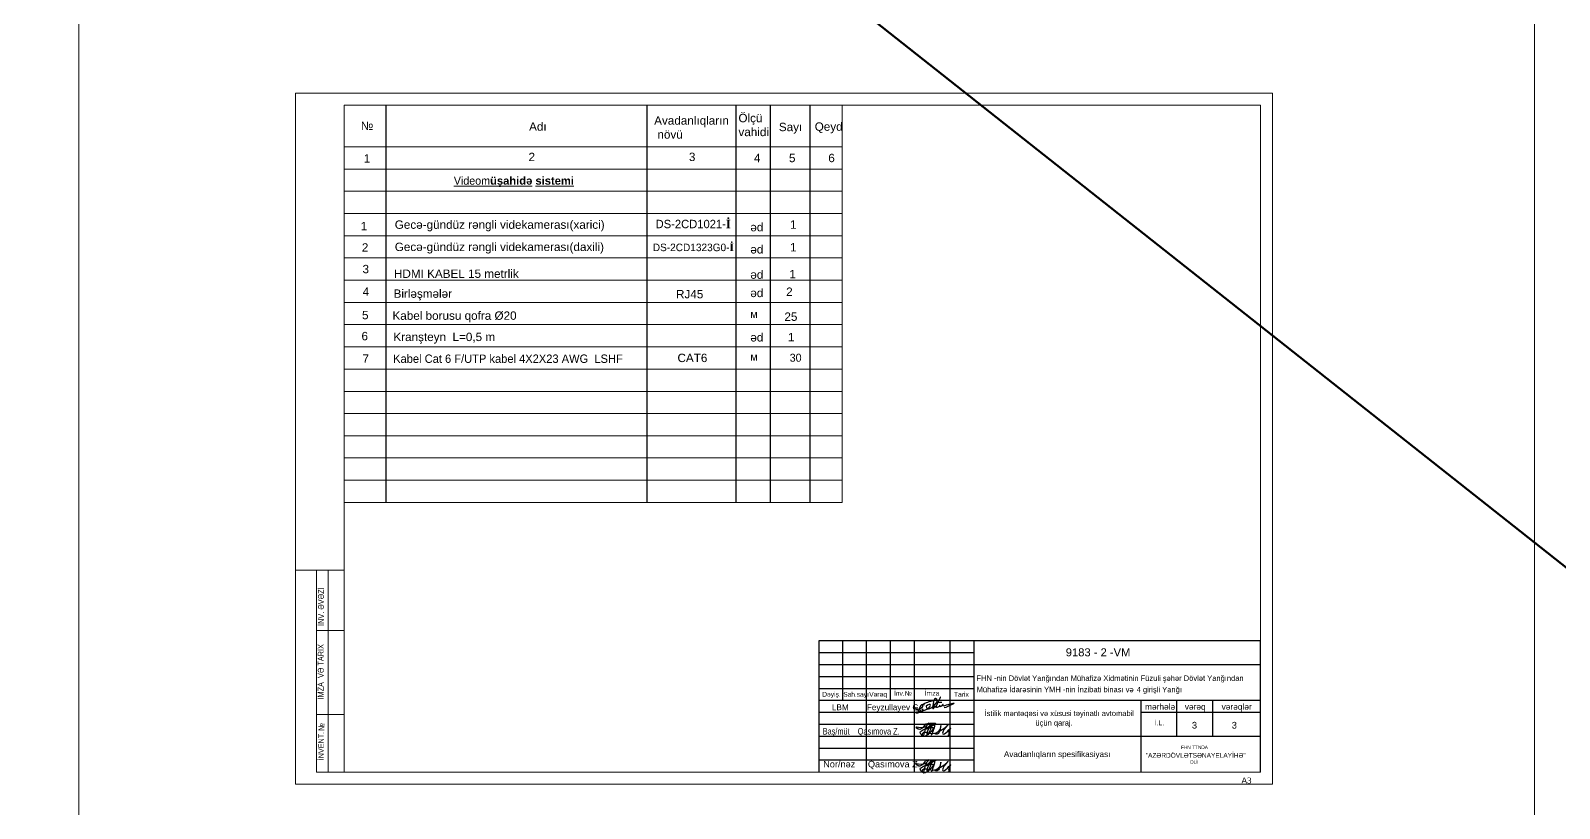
# Model space of a CAD drawing. Header units: millimetres. Extents: x 120281 to 1416367021, y -641565767 to 918373.
# Drawn here: x 729502 to 799597, y 59796 to 95456 of the extents above; entities that cross this region are included whole.
import ezdxf

# ---------------------------------------------------------------- set-up
doc = ezdxf.new("R2010")
doc.units = ezdxf.units.MM
for name, color, linetype, lineweight in [('0_Ном._пера__1', 7, 'Continuous', 35), ('0_Ном._пера__1_Ном._пера__21', 7, 'Continuous', 30), ('0_Ном._пера__21', 7, 'Continuous', 35), ('0_Ном._пера__21_Ном._пера__7', 7, 'Continuous', 60), ('0_Ном._пера__7_Ном._пера__21', 7, 'Continuous', 30), ('Künc ştampının yazısı', 7, 'Continuous', 13), ('Layer2', 7, 'Continuous', 13), ('Lines_Ном._пера__21', 7, 'Continuous', 15), ('New_Drawing & Figure_Pen_No__147_Pen_No__7', 7, 'Continuous', 18), ('New_Drawing & Figure_Pen_No__1_Pen_No__7', 7, 'Continuous', 18), ('Ramka_yazılar_Pen_No__1', 7, 'Continuous', 9), ('TEKST', 7, 'Continuous', 0), ('Text blocks_Ном._пера__7', 7, 'Continuous', 15), ('TEXT_Pen_No__7', 7, 'Continuous', 18), ('Yazı', 7, 'Continuous', 15), ('zalivka sutun___________1_Pen_No__239', 239, 'Continuous', 18), ('НАДПИСИ', 7, 'Continuous', 5), ('РАЗМЕРЫ', 80, 'Continuous', 9), ('ФОРМАТ_Ном._пера__1', 7, 'Continuous', 15)]:
    doc.layers.add(name, color=color, linetype=linetype, lineweight=lineweight)
doc.layers.add('ФОРМАТ', color=7, linetype='Continuous')
doc.styles.add('ARIAL', font='arial.ttf')
doc.styles.add('ARİAL', font='arial.ttf')
doc.styles.add('GENERATED_STYLE_3', font='timlat.ttf')
doc.styles.add('Segoe UI Light', font='segoeuil.ttf', dxfattribs={"width": 0.7})
doc.styles.get("Standard").update_dxf_attribs({"font": 'arial.ttf'})
doc.styles.add('style4', font='times.ttf', dxfattribs={"width": 0.8, "height": 1000})
doc.styles.add('style5', font='times.ttf', dxfattribs={"height": 400})
doc.styles.add('СГЕНЕРИР_СТИЛЬ_1', font='A3TI(LA).TTF')
doc.styles.add('СГЕНЕРИР_СТИЛЬ_17', font='a3ar(lb).ttf')

# ---------------------------------------------------------------- blocks, each defined once
blk = doc.blocks.new('SHTAMP 2')
at = {"layer": 'ФОРМАТ', "lineweight": 30}
blk.add_lwpolyline([(-1589132, -370849), (-1607632, -370849), (-1607632, -376349)], dxfattribs=at)
at = {"layer": 'ФОРМАТ'}
for points in [[(-1601132, -371349), (-1607632, -371349)], [(-1606632, -373349), (-1606632, -370849)], [(-1605632, -376349), (-1605632, -370849)], [(-1604632, -373349), (-1604632, -370849)], [(-1603632, -376349), (-1603632, -370849)], [(-1602132, -376349), (-1602132, -370849)], [(-1601132, -376349), (-1601132, -370849)], [(-1589132, -376349), (-1589132, -370849)], [(-1601132, -371849), (-1607632, -371849)], [(-1589132, -371849), (-1601132, -371849)], [(-1601132, -372349), (-1607632, -372349)], [(-1601132, -372849), (-1607632, -372849)], [(-1589132, -373349), (-1607632, -373349)], [(-1601132, -373849), (-1607632, -373849)], [(-1594132, -376349), (-1594132, -373349)], [(-1589132, -373849), (-1594132, -373849)], [(-1592632, -374849), (-1592632, -373349)], [(-1591132, -374849), (-1591132, -373349)], [(-1601132, -374349), (-1607632, -374349)], [(-1601132, -374849), (-1607632, -374849)], [(-1589132, -374849), (-1601132, -374849)], [(-1601132, -375349), (-1607632, -375349)], [(-1601132, -375849), (-1607632, -375849)]]:
    blk.add_lwpolyline(points, dxfattribs=at)
at = {"layer": 'НАДПИСИ', "ltscale": 0.3, "insert": (-1593557, -374181), "char_height": 200, "width": 5263.12, "attachment_point": 1, "style": 'style5'}
blk.add_mtext('{\\fArial|b0|i0|c238|p34;\\W1;İ\\fArial|b0|i0|c0|p34;.L.}', dxfattribs=at)
blk.add_mtext('{\\fArial|b0|i0|c238|p34;\\W1;İ\\fArial|b0|i0|c0|p34;.L.}', dxfattribs=at)
at = {"layer": 'ФОРМАТ', "char_height": 200, "width": 15389.69, "attachment_point": 1, "line_spacing_factor": 0.7}
for s, insert in [('{\\fArial|b0|i0|c204|p34;D\\fArial|b0|i0|c238|p34;ə\\fArial|b0|i0|c204|p34;yi\\fArial|b0|i0|c238|p34;ş\\fArial|b0|i0|c204|p34;.}', (-1607491, -372981)), ('{\\fArial|b0|i0|c204|p34;\\W0.9;Sah.say\\fArial|b0|i0|c238|p34;ı}', (-1606609, -372985)), ('{\\fArial|b0|i0|c204|p34;V\\fArial|b0|i0|c238|p34;ə\\fArial|b0|i0|c204|p34;r\\fArial|b0|i0|c238|p34;ə\\fArial|b0|i0|c204|p34;q}', (-1605523, -372985)), ('{\\fArial|b0|i0|c238|p34;İnv}.№', (-1604486, -372943)), ('{\\fArial|b0|i0|c238|p34;İmza}', (-1603192, -372941)), ('{\\fArial|b0|i0|c238|p34;Tarix}', (-1601971, -372983))]:
    blk.add_mtext(s, dxfattribs=dict(at, insert=insert))
at = {"layer": 'ФОРМАТ', "ltscale": 12, "char_height": 250, "width": 4320903.59, "attachment_point": 1, "style": 'style4'}
for s, insert in [('{\\fArial|b0|i0|c238|p34;\\W1;mərhələ}', (-1593969, -373479)), ('{\\fArial|b0|i0|c238|p34;\\W1;vərəq}', (-1592304, -373479)), ('{\\fArial|b0|i0|c238|p34;\\W1;vərəqlər}', (-1590762, -373479))]:
    blk.add_mtext(s, dxfattribs=dict(at, insert=insert))

msp = doc.modelspace()

# ---------------------------------------------------------------- linework, layer by layer
at = {"color": 244, "lineweight": 53, "true_color": 0x991b1e}
msp.add_line((626300.78552, 208053.00781), (844325.6569, 35725.24917), dxfattribs=at)
at = {"color": 5, "lineweight": 30}
for points, knots in [([(770518.15486, 63637.08716), (770414.50835, 63500.66674), (770279.79381, 63323.3543), (770012.9582, 63610.5998), (770476.13802, 63390.67766), (770785.40553, 63833.69416), (770450.36392, 63447.77288), (770468.34186, 63023.39983), (770166.19977, 63370.62684), (770611.27075, 63402.05533), (770936.01285, 63899.25526), (770608.70696, 62973.58562), (770605.55762, 63440.41254), (771089.34716, 63901.15508), (770896.39482, 63398.05197), (770795.95224, 63136.15839)], [0, 0, 0, 0, 383.4235836134, 498.3547808665, 837.1317679884, 1131.1980285628, 1450.5885012939, 1769.9342472955, 1913.9088117609, 2385.6955922258, 2586.8254830177, 3124.9129347865, 3219.6832548207, 3726.2925312794, 4276.3442255347, 4276.3442255347, 4276.3442255347, 4276.3442255347]), ([(770538.48099, 63677.70267), (770787.22938, 63705.48939), (771359.8364, 63769.45313), (770037.74758, 63238.30751), (771059.89212, 63638.97498), (770728.12639, 63217.44298), (770390.16649, 63011.10363), (770392.7246, 63374.18215), (770871.24945, 63126.27157), (771243.73385, 63342.45009), (771232.42135, 63741.99182), (771216.03783, 63178.72866), (770846.6539, 63218.3432), (771343.65214, 63392.08162), (771711.79901, 63760.31711), (771322.36385, 63421.41523), (771312.89425, 63044.35166), (771864.41156, 63698.43743), (771584.00548, 63354.37527), (771591.13279, 63244.87028), (771627.32728, 63126.39178), (771570.36019, 63134.06444), (771554.81321, 63136.15839)], [0, 0, 0, 0, 460.7374638818, 1060.595836287, 1491.2371656165, 1799.2334137247, 2131.4747736052, 2239.7834358996, 2619.2139195711, 3162.1648286208, 3216.3191596896, 3635.0358311386, 3702.7912308137, 4150.0457480321, 4414.5394468203, 4841.1945796284, 4915.6571454229, 5384.3833341963, 5581.7891508464, 5663.0206479607, 5771.3293109737, 5811.9828030492, 5811.9828030492, 5811.9828030492, 5811.9828030492]), ([(770518.15486, 61958.44407), (770414.50835, 61822.02366), (770279.79381, 61644.71122), (770012.9582, 61931.95671), (770476.13802, 61712.03458), (770785.40553, 62155.05108), (770450.36392, 61769.1298), (770468.34186, 61344.75675), (770166.19977, 61691.98376), (770611.27075, 61723.41225), (770936.01285, 62220.61218), (770608.70696, 61294.94254), (770605.55762, 61761.76946), (771089.34716, 62222.512), (770896.39482, 61719.40888), (770795.95224, 61457.51531)], [0, 0, 0, 0, 383.4235836134, 498.3547808665, 837.1317679884, 1131.1980285628, 1450.5885012939, 1769.9342472955, 1913.9088117609, 2385.6955922258, 2586.8254830177, 3124.9129347865, 3219.6832548207, 3726.2925312794, 4276.3442255347, 4276.3442255347, 4276.3442255347, 4276.3442255347]), ([(770538.48099, 61999.05958), (770787.22938, 62026.84631), (771359.8364, 62090.81005), (770037.74758, 61559.66443), (771059.89212, 61960.3319), (770728.12639, 61538.7999), (770390.16649, 61332.46055), (770392.7246, 61695.53907), (770871.24945, 61447.62849), (771243.73385, 61663.80701), (771232.42135, 62063.34873), (771216.03783, 61500.08558), (770846.6539, 61539.70012), (771343.65214, 61713.43854), (771711.79901, 62081.67403), (771322.36385, 61742.77215), (771312.89425, 61365.70858), (771864.41156, 62019.79435), (771584.00548, 61675.73219), (771591.13279, 61566.2272), (771627.32728, 61447.7487), (771570.36019, 61455.42136), (771554.81321, 61457.51531)], [0, 0, 0, 0, 460.7374638818, 1060.595836287, 1491.2371656165, 1799.2334137247, 2131.4747736052, 2239.7834358996, 2619.2139195711, 3162.1648286208, 3216.3191596896, 3635.0358311386, 3702.7912308137, 4150.0457480321, 4414.5394468203, 4841.1945796284, 4915.6571454229, 5384.3833341963, 5581.7891508464, 5663.0206479607, 5771.3293109737, 5811.9828030492, 5811.9828030492, 5811.9828030492, 5811.9828030492])]:
    msp.add_open_spline(points, degree=3, knots=knots, dxfattribs=at)
at = {"layer": '0_Ном._пера__1_Ном._пера__21', "color": 5, "linetype": 'Continuous', "lineweight": 30}
for points, knots in [([(771054.24521, 64559.35139), (771053.64963, 64557.88853), (771053.04823, 64556.43001), (771052.44164, 64554.97557), (771051.2283, 64552.06634), (771049.7277, 64549.18911), (771048.47657, 64546.31112), (771045.97427, 64540.55507), (771043.38919, 64534.8542), (771040.79794, 64529.19817), (771037.62585, 64522.27432), (771034.4178, 64515.41522), (771031.23576, 64508.58795), (771028.05373, 64501.76067), (771024.89538, 64494.96575), (771021.82181, 64488.17817), (771020.06901, 64484.30733), (771018.36035, 64480.43807), (771016.67214, 64476.56758), (771015.28267, 64473.38201), (771013.98297, 64470.19454), (771012.6502, 64467.00363), (771011.93387, 64465.2886), (771010.81518, 64463.58484), (771010.11331, 64461.86078)], [0, 0, 0, 0, 1, 1, 1, 2, 2, 2, 3, 3, 3, 4, 4, 4, 5, 5, 5, 6, 6, 6, 7, 7, 7, 8, 8, 8, 8]), ([(771218.02624, 64899.76333), (771217.69629, 64899.10463), (771217.36738, 64898.44447), (771217.03942, 64897.78288), (771216.38318, 64896.45908), (771215.53582, 64895.10234), (771214.88499, 64893.76826), (771213.58338, 64891.10017), (771212.33388, 64888.40934), (771211.0471, 64885.70359), (771208.47354, 64880.29211), (771205.91492, 64874.81368), (771203.30442, 64869.29993), (771202.27463, 64867.12486), (771201.21096, 64864.94473), (771200.16092, 64862.761), (771198.89314, 64860.12442), (771197.62618, 64857.49339), (771196.3352, 64854.87131), (771195.04424, 64852.24926), (771193.76105, 64849.63392), (771192.44965, 64847.02659), (771189.82685, 64841.81193), (771187.16052, 64836.62626), (771184.46856, 64831.46365), (771179.08463, 64821.13841), (771173.5774, 64810.908), (771168.01918, 64800.73528), (771161.54274, 64788.88204), (771154.99464, 64777.1071), (771148.47935, 64765.35273), (771143.78137, 64756.87702), (771139.10089, 64748.41245), (771134.47616, 64739.93638), (771129.85143, 64731.4603), (771125.27937, 64722.96955), (771120.79307, 64714.45351), (771111.82046, 64697.42143), (771103.18914, 64680.28814), (771095.14828, 64662.97072), (771092.81289, 64657.94105), (771090.53117, 64652.89562), (771088.30148, 64647.83284), (771083.84209, 64637.70725), (771079.60208, 64627.51173), (771075.63721, 64617.22921), (771074.88495, 64615.2783), (771074.17978, 64613.32421), (771073.44125, 64611.35704), (771072.70271, 64609.38988), (771071.89871, 64607.41594), (771071.16855, 64605.43292), (771069.7082, 64601.4668), (771068.28721, 64597.4654), (771066.8309, 64593.44786), (771065.45513, 64589.65247), (771064.07264, 64585.83841), (771062.66578, 64582.01119), (771061.52325, 64578.90303), (771060.33734, 64575.78747), (771059.15343, 64572.66671), (771058.02878, 64569.70216), (771056.9441, 64566.73249), (771055.76549, 64563.76328), (771055.18259, 64562.29481), (771054.34026, 64560.82776), (771053.74366, 64559.36495)], [0, 0, 0, 0, 1, 1, 1, 2, 2, 2, 3, 3, 3, 4, 4, 4, 5, 5, 5, 6, 6, 6, 7, 7, 7, 8, 8, 8, 9, 9, 9, 10, 10, 10, 11, 11, 11, 12, 12, 12, 13, 13, 13, 14, 14, 14, 15, 15, 15, 16, 16, 16, 17, 17, 17, 18, 18, 18, 19, 19, 19, 20, 20, 20, 21, 21, 21, 22, 22, 22, 22]), ([(771010.70616, 64461.84169), (771010.00559, 64460.11759), (771009.31048, 64458.38517), (771008.61881, 64456.64526), (771007.23535, 64453.16516), (771005.6023, 64449.66445), (771004.22915, 64446.13183), (771001.48285, 64439.06659), (770998.73086, 64431.91076), (770995.82472, 64424.72014), (770995.18444, 64423.13591), (770994.63647, 64421.54837), (770993.98543, 64419.97035)], [0, 0, 0, 0, 1, 1, 1, 2, 2, 2, 3, 3, 3, 4, 4, 4, 4])]:
    msp.add_open_spline(points, degree=3, knots=knots, dxfattribs=at)
at = {"layer": '0_Ном._пера__21', "color": 5, "linetype": 'Continuous', "lineweight": 30, "flags": 128}
msp.add_lwpolyline([(770049.65432, 64414.97005), (770130.32347, 64313.4129), (770198.0887, 64297.78485), (770395.72928, 64446.66776, 1.2496403785), (770320.15863, 64517.49954, 0.0792582279), (770211.98921, 64289.97085), (770211.98921, 64192.72969), (770201.56378, 64156.26427), (770120.76684, 64142.37266), (770100.78487, 64183.17922), (770132.92985, 64224.85401), (770262.37866, 64236.14092), (770291.73413, 64243.67758), (770319.68247, 64287.27616), (770309.6008, 64293.73889), (770290.25146, 64263.5545), (770306.04909, 64224.60317), (770330.24825, 64224.60317), (770411.80628, 64283.18612), (770422.1626, 64324.58479), (770406.90064, 64345.82881), (770378.81223, 64325.64975), (770372.56121, 64289.72276), (770389.08116, 64266.86272), (770436.33442, 64278.29274), (770660.57964, 64366.97057), (770733.80159, 64449.7278), (770759.08058, 64521.16035), (770753.66851, 64564.02944), (770696.5589, 64564.02944), (770629.19017, 64532.24642), (770563.10514, 64477.58049), (770577.32429, 64414.18175), (770627.63851, 64380.29622), (770688.77789, 64364.65985), (770737.75576, 64378.64449), (770820.92358, 64415.52695), (770922.37783, 64497.68692), (771043.94798, 64628.79322), (771076.30837, 64716.19743), (771057.06703, 64784.37272), (770988.84782, 64832.44505), (770950.36514, 64811.46807), (770901.38728, 64703.08682), (770870.7761, 64501.18309), (770857.67668, 64414.78253), (770876.02374, 64381.4393), (770903.13649, 64381.4393), (770939.86986, 64439.12607), (770971.95997, 64489.52096), (770999.3431, 64455.7329), (771033.4527, 64433.00781), (771079.80679, 64433.00781), (771145.11166, 64466.48304), (771192.22303, 64500.42519), (771185.64937, 64523.41826), (771171.95423, 64504.80484), (771195.50986, 64476.33725), (771236.59539, 64469.76778), (771272.75062, 64491.66594), (771350.5392, 64537.65208), (771350.5392, 64557.90787), (771330.81812, 64557.90787), (771299.04536, 64525.06063), (771384.50325, 64501.5201), (771495.5757, 64541.20041), (771570.77352, 64565.2161), (771666.41073, 64588.83536), (771784.68748, 64618.04585), (771845.04342, 64618.04585), (771811.5154, 64594.87747), (771762.41765, 64560.95017), (771655.96754, 64514.68189), (771460.86293, 64427.21264), (771386.1482, 64407.00875)], format="xyb", dxfattribs=at)
at = {"layer": '0_Ном._пера__7_Ном._пера__21', "color": 5, "linetype": 'Continuous', "lineweight": 30, "flags": 128}
for points in [[(770485.61162, 64562.90045), (770469.66689, 64548.77422), (770447.45738, 64537.47429), (770429.68931, 64537.47429), (770417.56979, 64546.18343), (770413.45086, 64559.4824), (770417.09409, 64569.93167), (770426.28336, 64578.48131), (770449.50187, 64591.78772), (770477.05427, 64607.57787), (770575.55888, 64646.10647), (770642.14333, 64672.14998), (770693.55541, 64689.99296), (770739.13063, 64705.81022), (770771.3198, 64717.90145), (770805.86652, 64727.36395), (770842.32182, 64735.43829), (770862.85658, 64736.22036), (770882.01534, 64736.95003)], [(770959.53972, 64547.38818), (770949.7538, 64544.59589), (770945.191, 64543.29395), (770938.0501, 64543.29395), (770934.65797, 64544.04403), (770931.60793, 64545.4742), (770931.60793, 64548.59717), (770935.30529, 64554.14665), (770943.93017, 64562.7585), (770961.44369, 64579.8833), (770976.67083, 64591.52136), (770994.52529, 64604.04676), (771013.49356, 64614.28868), (771042.45393, 64629.62391), (771066.29673, 64639.11513), (771093.70789, 64648.7366), (771116.03719, 64654.73852), (771143.34353, 64662.62252), (771167.0078, 64666.70196), (771178.10565, 64668.06088), (771198.91569, 64670.64795), (771218.53129, 64672.21103), (771227.90946, 64672.77618), (771240.72929, 64673.02553), (771258.20825, 64673.02553), (771287.53605, 64673.39397)]]:
    msp.add_lwpolyline(points, dxfattribs=at)
at = {"layer": 'Layer2', "color": 2}
msp.add_lwpolyline([(731711.68927, 181726.38343), (798449.23806, 181726.38343), (798449.23806, 56282.72567), (731711.68927, 56282.72567)], close=True, dxfattribs=at)
at = {"layer": 'Lines_Ном._пера__21', "linetype": 'Continuous', "lineweight": -2}
for p, q in [((745795.99143, 92036.74309), (745795.99143, 73825.73103)), ((757768.69724, 73825.73103), (757768.69724, 92036.74309)), ((761850.31341, 73825.73103), (761850.31341, 92036.74309)), ((763418.59304, 92036.74309), (763418.59304, 73825.73103)), ((765222.48847, 92036.74309), (765222.48847, 73825.73103)), ((745795.99143, 91017.94521), (745795.99143, 73825.73103)), ((761850.31341, 73825.73103), (761850.31341, 91017.94521)), ((763418.59304, 91017.94521), (763418.59304, 73825.73103)), ((765222.48847, 91017.94521), (765222.48847, 73825.73103)), ((745795.99143, 89999.14733), (745795.99143, 73825.73103)), ((745795.99143, 89999.14733), (745795.99143, 73825.73103)), ((761850.31341, 73825.73103), (761850.31341, 89999.14733)), ((761850.31341, 73825.73103), (761850.31341, 89999.14733)), ((763418.59304, 89999.14733), (763418.59304, 73825.73103)), ((765222.48847, 89999.14733), (765222.48847, 73825.73103)), ((745795.99143, 88980.34945), (745795.99143, 73825.73103)), ((745795.99143, 88980.34945), (745795.99143, 73825.73103)), ((761850.31341, 73825.73103), (761850.31341, 88980.34945)), ((761850.31341, 73825.73103), (761850.31341, 88980.34945)), ((761850.31341, 73825.73103), (761850.31341, 88980.34945)), ((763418.59304, 88980.34945), (763418.59304, 73825.73103)), ((763418.59304, 88980.34945), (763418.59304, 73825.73103)), ((765222.48847, 88980.34945), (765222.48847, 73825.73103)), ((745795.99143, 87961.55158), (745795.99143, 73825.73103)), ((745795.99143, 87961.55158), (745795.99143, 73825.73103)), ((761850.31341, 73825.73103), (761850.31341, 87961.55158)), ((761850.31341, 73825.73103), (761850.31341, 87961.55158)), ((761850.31341, 73825.73103), (761850.31341, 87961.55158)), ((761850.31341, 73825.73103), (761850.31341, 87961.55158)), ((763418.59304, 87961.55158), (763418.59304, 73825.73103)), ((763418.59304, 87961.55158), (763418.59304, 73825.73103)), ((763418.59304, 87961.55158), (763418.59304, 73825.73103)), ((765222.48847, 87961.55158), (765222.48847, 73825.73103))]:
    msp.add_line(p, q, dxfattribs=at)
at = {"layer": 'Lines_Ном._пера__21', "linetype": 'Continuous', "lineweight": 5}
for p, q in [((766714.30891, 73825.73103), (766714.30891, 92036.74309)), ((766714.30891, 73825.73103), (766714.30891, 91017.94521)), ((743885.74541, 90126.49707), (766714.30891, 90126.49707)), ((761850.31341, 90126.49707), (763449.26625, 90126.49707)), ((766714.30891, 73825.73103), (766714.30891, 89999.14733)), ((743885.74541, 89107.69919), (766714.30891, 89107.69919)), ((766714.30891, 73825.73103), (766714.30891, 88980.34945)), ((743885.74541, 88088.90131), (766714.30891, 88088.90131)), ((743885.74541, 87070.10343), (766714.30891, 87070.10343)), ((743885.74541, 86051.30556), (766714.30891, 86051.30556)), ((743885.74541, 85032.50768), (766714.30891, 85032.50768)), ((743885.74541, 84013.7098), (766714.30891, 84013.7098)), ((743885.74541, 82994.91192), (766714.30891, 82994.91192)), ((743885.74541, 81976.11405), (766714.30891, 81976.11405)), ((743885.74541, 80957.31617), (766714.30891, 80957.31617)), ((743885.74541, 78903.85025), (766714.30891, 78903.85025)), ((743885.74541, 77900.92254), (766714.30891, 77900.92254)), ((743885.74541, 76882.12466), (766714.30891, 76882.12466)), ((743885.74541, 75863.32678), (766714.30891, 75863.32678)), ((743885.74541, 74844.5289), (766714.30891, 74844.5289)), ((743885.74541, 73825.73103), (766714.30891, 73825.73103))]:
    msp.add_line(p, q, dxfattribs=at)
at = {"layer": 'New_Drawing & Figure_Pen_No__147_Pen_No__7', "color": 7, "linetype": 'Continuous', "lineweight": 18, "flags": 128}
for points in [[(743885.74541, 92036.74309), (743885.74541, 61453.70253)], [(785893.54635, 61453.70253), (785893.54635, 92036.74309)], [(742605.92401, 61453.70253), (742605.92401, 70719.39231)], [(742605.92401, 70719.39231), (743885.74541, 70719.39231)], [(742605.92401, 70719.39231), (743885.74541, 70719.39231)], [(743139.18293, 61453.70253), (743139.18293, 70719.39231)], [(742605.92401, 67946.44595), (743885.74541, 67946.44595)], [(742605.92401, 64106.98177), (743885.74541, 64106.98177)], [(742605.92401, 61453.70253), (785893.54635, 61453.70253)]]:
    msp.add_lwpolyline(points, dxfattribs=at)
at = {"layer": 'New_Drawing & Figure_Pen_No__1_Pen_No__7', "color": 7, "linetype": 'Continuous', "lineweight": 18}
for p, q in [((786439.80679, 92583.00781), (741646.0775, 92583.00781)), ((743885.74541, 92036.74309), (785893.54635, 92036.74309))]:
    msp.add_line(p, q, dxfattribs=at)
at = {"layer": 'New_Drawing & Figure_Pen_No__1_Pen_No__7', "color": 7, "linetype": 'Continuous', "lineweight": 18, "flags": 128}
for points in [[(741646.0775, 92583.00781), (741646.0775, 60907.44209)], [(786439.80679, 60907.44209), (786439.80679, 92583.00781)], [(741646.0775, 60907.44209), (786439.80679, 60907.44209)]]:
    msp.add_lwpolyline(points, dxfattribs=at)
at = {"layer": 'TEXT_Pen_No__7', "color": 7, "linetype": 'Continuous', "lineweight": 18}
msp.add_line((741646.0775, 70719.39231), (743885.74541, 70719.39231), dxfattribs=at)
at = {"layer": 'zalivka sutun___________1_Pen_No__239', "color": 0, "linetype": 'Continuous', "lineweight": 5}
msp.add_line((743885.74541, 79938.51829), (766714.30891, 79938.51829), dxfattribs=at)

# ---------------------------------------------------------------- block references
at = {"layer": 'РАЗМЕРЫ', "xscale": 1.094639850260855, "yscale": 1.094639850260855, "zscale": 1.094639850260855}
msp.add_blockref('SHTAMP 2', (2525421.25282, 473420.08434), dxfattribs=at)

# ---------------------------------------------------------------- texts
at = {"layer": '0_Ном._пера__1', "linetype": 'Continuous', "lineweight": 25, "insert": (780630.81542, 62337.23794), "char_height": 216.6157741, "width": 5113.459096, "attachment_point": 1, "line_spacing_factor": 0.920624, "style": 'СГЕНЕРИР_СТИЛЬ_1'}
msp.add_mtext('{"AZƏRDÖVLƏTSƏNAYELAYİHƏ"\\P\\H0.909090x;                       \\H0.800001x;     DLİ}', dxfattribs=at)
at = {"layer": '0_Ном._пера__1', "linetype": 'Continuous', "lineweight": 25, "insert": (780874.33879, 62680.16074), "char_height": 177.2310879, "attachment_point": 1, "style": 'СГЕНЕРИР_СТИЛЬ_1'}
msp.add_mtext('{      \\H0.888889x;                FHN TTNDA}', dxfattribs=at)
at = {"layer": '0_Ном._пера__21_Ном._пера__7', "style": 'ARIAL'}
for s, height, p in [('FHN -nin Dövlət Yan', 247.2425835, (772870.44868, 65643.19364)), ('ğı', 247.242584, (776037.71725, 65643.19364)), ('ndan Mühafizə Xidmətinin Füzuli ', 247.2425835, (776325.77341, 65643.19364)), ('əhər Dövlət Yan', 247.2425835, (781586.17138, 65643.19364)), ('ğı', 247.242584, (784062.98215, 65643.19364)), ('ndan', 247.242584, (784351.03831, 65643.19364)), (' Mühafizə ', 247.242584, (772781.44348, 65123.00781)), ('İ', 247.24258, (774374.85953, 65123.00781)), ('darəsinin YMH -nin ', 247.2425835, (774470.82204, 65123.00781)), ('İ', 247.24258, (777503.84429, 65123.00781)), ('nzibati binas', 247.2425835, (777599.80679, 65123.00781)), ('ı ', 247.242584, (779519.90012, 65123.00781)), ('və', 247.242584, (779711.82512, 65123.00781)), ('4 giri', 247.242584, (780214.59376, 65119.10315)), ('ş', 247.24258, (780963.23621, 65119.10315)), ('li Yan', 247.242584, (781135.93498, 65119.10315)), ('ş', 247.24258, (781413.47261, 65643.19364)), ('ğı', 247.242584, (781999.93482, 65119.10315)), ('İstilik məntəqəsi və xüsusi təyinatlı avtomabil ', 247.2425835, (773239.67743, 64031.766)), ('             üçün qaraj.', 247.2425835, (774325.32709, 63593.42902))]:
    msp.add_text(s, height=height, dxfattribs=at).set_placement(p)
at = {"layer": 'Künc ştampının yazısı', "lineweight": 0, "char_height": 300, "attachment_point": 7, "style": 'Segoe UI Light'}
for s, insert in [('{\\f@Arial Unicode MS|b0|i0|c238|p34;Baş/müt    Qasımova Z.}', (765822.29629, 63089.45687)), ('{\\f@Arial Unicode MS|b0|i0|c238|p34;\\W1;Nor/nəz     Qasımova Z.}', (765844.05107, 61593.87993))]:
    msp.add_mtext(s, dxfattribs=dict(at, insert=insert))
at = {"layer": 'New_Drawing & Figure_Pen_No__1_Pen_No__7', "color": 7, "linetype": 'Continuous', "lineweight": 18, "attachment_point": 7, "rotation": 90, "style": 'GENERATED_STYLE_3'}
for s, insert, char_height in [('\\A1;{\\W0.84607;İNV. ƏVƏZİ }', (742957.60177, 68159.92504), 272.2145235), ('\\A1;{\\W0.84607;İMZA  VƏ TARİX}', (742947.8138, 64788.96005), 272.2145235), ('\\A1;{\\W0.84607;№}', (742972.60842, 63348.81603), 272.2145235), ('\\A1;{\\W0.82327;İNVENT.}', (742946.55401, 62000.95074), 251.281976)]:
    msp.add_mtext(s, dxfattribs=dict(at, insert=insert, char_height=char_height))
at = {"layer": 'Ramka_yazılar_Pen_No__1', "color": 7, "linetype": 'Continuous', "lineweight": -2, "insert": (785251.61795, 61074.58999), "char_height": 273.0798055, "attachment_point": 5, "style": 'ARİAL'}
msp.add_mtext('\\A1;А{\\fTimes New Roman|b0|i0|c238|p18;3}', dxfattribs=at)
at = {"layer": 'TEKST', "color": 7, "char_height": 304.5710102, "width": 12289.484593, "attachment_point": 7, "style": 'style4'}
for s, insert in [('\\pxsm1,qc,t19;{\\fArial|b0|i0|c238|p34;\\W1;3}', (776720.96558, 63454.47242)), ('\\pxsm1,qc;{\\fArial|b0|i0|c238|p34;\\W1;3}', (778548.65663, 63454.47242))]:
    msp.add_mtext(s, dxfattribs=dict(at, insert=insert))
at = {"layer": 'Text blocks_Ном._пера__7', "linetype": 'Continuous', "lineweight": 5, "width": 3748.9830831, "attachment_point": 4, "style": 'ARIAL'}
for s, insert, char_height in [('{\\fArial|b0|i0|c238|p34;№}', (744643.33373, 91090.80719), 383.7063247), ('{\\fArial|b0|i0|c238|p34;Adı}', (752358.44088, 91054.49681), 383.7063247), ('{\\fArial|b0|i0|c238|p34;Avadanlıqların\\P növü}', (758093.22553, 91011.47115), 383.7063247), ('{\\fArial|b0|i0|c238|p34;Ölçü \\Pvahidi}', (761956.85883, 91124.43117), 383.7063247), ('{\\fArial|b0|i0|c238|p34;Sayı}', (763809.38458, 90979.03253), 383.7063247), ('{\\fArial|b0|i0|c238|p34;Qeyd}', (765453.79107, 90996.7003), 383.7063247), ('{1}', (744776.21372, 89591.30679), 383.706325), ('{2}', (752332.12464, 89662.99914), 383.706325), ('{3}', (759684.6493, 89664.30003), 383.706325), ('{4}', (762666.06028, 89613.47986), 383.706325), ('{5}', (764273.82713, 89611.38405), 383.706325), ('{6}', (766075.93943, 89611.38405), 383.706325)]:
    msp.add_mtext(s, dxfattribs=dict(at, insert=insert, char_height=char_height))
at = {"layer": 'Yazı', "color": 0, "lineweight": 25, "style": 'ARIAL'}
msp.add_text('LBM        Feyzullayev G.', height=268.6553814, dxfattribs=at).set_placement((766239.80679, 64299.90711))
at = {"layer": 'Yazı', "color": 0, "lineweight": 25, "insert": (778445.70116, 66949.52769), "char_height": 366.8615176, "attachment_point": 5, "rotation": 359.9981119907, "style": 'ARIAL'}
msp.add_mtext('{\\fArial|b0|i0|c238|p34;9183 }- {\\fArial|b0|i0|c238|p34;2 -VM}', dxfattribs=at)
at = {"layer": 'zalivka sutun___________1_Pen_No__239', "color": 0, "linetype": 'Continuous', "lineweight": 5, "attachment_point": 4, "style": 'ARIAL'}
for s, insert, char_height, width in [('{1}', (744633.8827, 86491.45508), 383.706325, 13290.193622), ('{\\fArial|b0|i0|c238|p34;Gecə-gündüz rəngli videkamerası}(xarici) ', (746199.81585, 86501.96194), 383.7063247, 10707.7255088), ('{\\fA3 Arial AzLat|b0|i0|c204|p34;DS-2CD1021-\\fTimes New Roman|b1|i0|c238|p18;İ}', (758158.77916, 86585.24489), 383.7063247, 13290.193622), ('{2}', (744689.75758, 85513.1577), 383.706325, 13290.193622), ('{\\fArial|b0|i0|c238|p34;Gecə-gündüz rəngli videkamerası}({\\fArial|b0|i0|c238|p34;daxili}) ', (746199.81585, 85483.16406), 383.7063247, 13290.193622), ('{\\fA3 Arial AzLat|b0|i0|c204|p34;DS-2CD1323G0-\\fTimes New Roman|b1|i0|c238|p18;İ}', (758029.96764, 85513.49441), 345.3356923, 13290.193622), ('{3}', (744720.45408, 84519.51207), 383.706325, 13290.193622), ('\\pxi-2.5912,l2.5912;HDMI KABEL {\\fArial|b0|i0|c238|p34;15} metrlik', (746164.81593, 84307.09772), 383.7063247, 13290.193622), ('{4}', (744728.12821, 83487.4958), 383.706325, 13290.193622), ('\\A1;{\\fArial|b0|i0|c238|p34;Birləşmələr}', (746144.61876, 83337.58687), 383.7063247, 3068.316795), ('\\A1;RJ45', (759095.18215, 83370.67724), 383.706325, 13290.193622), ('{5}', (744697.4317, 82410.5721), 383.706325, 13290.193622), ('Kabel borusu qofra %%C20', (746093.92438, 82330.17806), 383.7063247, 13290.193622), ('{6}', (744674.40932, 81446.48565), 383.706325, 13290.193622), ('\\pi-2527.65,l2527.65;{\\fArial|b0|i0|c238|p34;Kranşteyn  L=0,}5{\\fArial|b0|i0|c238|p34; m}', (746137.43857, 81353.64726, -61.58195), 383.7063247, 13290.193622), ('{\\W0.95;Kabel Cat 6 F/UTP kabel 4X2X23 AWG  LSHF}', (746125.89061, 80410.39949), 383.7063247, 11061.1642361), ('{7}', (744720.45408, 80415.60671), 383.706325, 13290.193622)]:
    msp.add_mtext(s, dxfattribs=dict(at, insert=insert, char_height=char_height, width=width))
at = {"layer": 'ФОРМАТ', "lineweight": 15, "insert": (774127.57235, 62416.79947), "char_height": 266.46272551, "width": 16646.2009772, "attachment_point": 1, "style": 'ARİAL'}
msp.add_mtext('\\A1;Avadanl{\\fArial|b0|i0|c238|p34;ı}qlar{\\fArial|b0|i0|c238|p34;ı}n spesifikasiyas{\\fArial|b0|i0|c238|p34;ı}', dxfattribs=at)
at = {"layer": 'ФОРМАТ_Ном._пера__1', "linetype": 'Continuous', "lineweight": 5}
for s, insert, char_height, attachment_point, style in [('{\\LVideom\\fArial|b1|i0|c238|p34;üşahidə sistemi}', (751661.17303, 88518.80442), 366.8615176, 5, 'СГЕНЕРИР_СТИЛЬ_17'), ('{\\fArial|b0|i0|c238|p34;əd}', (762501.82534, 86637.68556), 383.7063247, 1, 'ARIAL'), ('{\\fArial|b0|i0|c238|p34;əd}', (762501.82534, 85618.88769), 383.7063247, 1, 'ARIAL'), ('{\\fArial|b0|i0|c238|p34;1}', (764318.39996, 85712.75408), 383.7063247, 1, 'ARIAL'), ('{\\fArial|b0|i0|c238|p34;əd}', (762501.82534, 84460.99235), 383.7063247, 1, 'ARIAL'), ('{\\fArial|b0|i0|c238|p34;1}', (764287.70345, 84478.82445), 383.7063247, 1, 'ARIAL'), ('{\\fArial|b0|i0|c238|p34;əd}', (762501.82534, 83620.29035), 383.7063247, 1, 'ARIAL'), ('\\A1;{\\fArial|b0|i0|c238|p34;2}', (764143.72439, 83676.08345), 383.7063247, 1, 'ARIAL'), ('{м}', (762501.82534, 82640.82906), 366.861518, 1, 'СГЕНЕРИР_СТИЛЬ_17'), ('{\\fArial|b0|i0|c238|p34;25}', (764065.15379, 82532.16124), 383.7063247, 1, 'ARIAL'), ('{\\fArial|b0|i0|c238|p34;əd}', (762501.82534, 81583.89672), 383.7063247, 1, 'ARIAL'), ('{\\fArial|b0|i0|c238|p34;1}', (764225.3639, 81591.88387, -61.58195), 383.7063247, 1, 'ARIAL'), ('       CAT6', (758119.83005, 80642.40618), 383.7063247, 1, 'ARIAL'), ('30', (764579.40284, 80641.58654), 366.861518, 2, 'СГЕНЕРИР_СТИЛЬ_17'), ('{м}', (762501.82534, 80682.76926), 366.861518, 1, 'СГЕНЕРИР_СТИЛЬ_17')]:
    msp.add_mtext(s, dxfattribs=dict(at, insert=insert, char_height=char_height, attachment_point=attachment_point, style=style))
at = {"layer": 'ФОРМАТ_Ном._пера__1', "linetype": 'Continuous', "lineweight": 5, "insert": (764318.39996, 86753.66476), "char_height": 383.7063247, "width": 518.6126946, "attachment_point": 1, "style": 'ARIAL'}
msp.add_mtext('{\\fArial|b0|i0|c238|p34;1}', dxfattribs=at)

doc.saveas('drawing.dxf')
